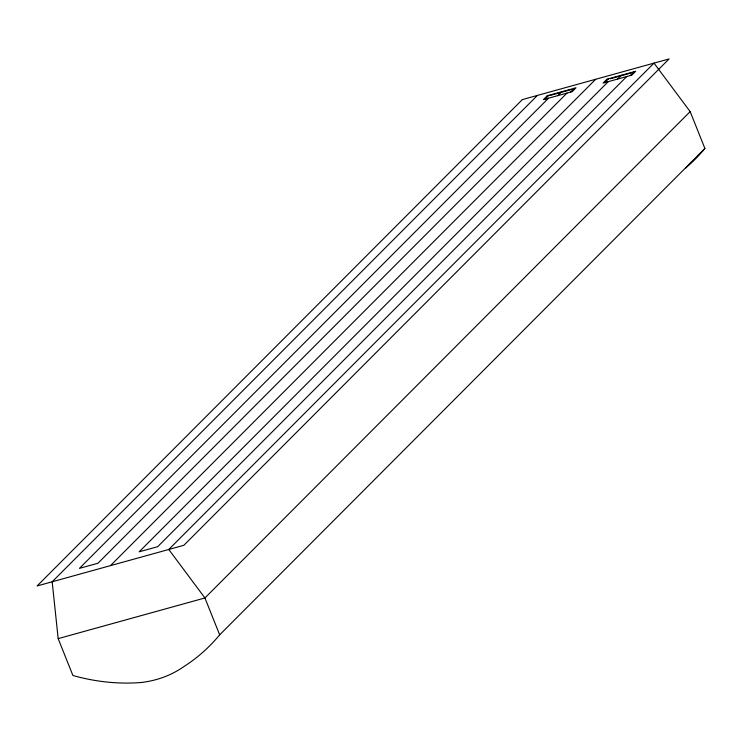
<?xml version="1.0" encoding="UTF-8"?>
<svg xmlns="http://www.w3.org/2000/svg" width="742" height="742" viewBox="0 0 742 742"><rect width="100%" height="100%" fill="white"/><g stroke="black" fill="none" stroke-linecap="round" stroke-linejoin="round"><path stroke-width="1.11" d="M537.412 95.412L52.181 581.784L58.164 638.63L72.911 675.498A202.854 176.55 44.9 0 0 141.203 682.501A114.741 99.864 44.9 0 0 183.997 666.52A202.854 176.55 44.9 0 0 219.669 634.837L704.9 148.474L690.153 111.606L654.008 63.107L168.777 549.479L204.922 597.969L219.669 634.837M544.999 99.178L548.848 95.319M548.514 98.204L79.459 568.353L97.953 563.234L567.009 93.075M557.761 95.644L561.62 91.776M570.533 92.101L574.382 88.242M110.475 565.627L595.705 79.264M604.711 82.631L608.57 78.773M608.236 81.657L139.171 551.816L157.675 546.687L626.73 76.537M617.483 79.097L621.332 75.239M630.246 75.563L634.095 71.696M690.153 111.606L204.922 597.969L58.164 638.63M550.601 95.301L571.349 89.55M610.314 78.754L631.062 73.004M704.9 148.474A202.854 176.55 44.9 0 1 685.738 167.924M522.331 99.595L37.1 585.957L183.858 545.296L669.089 58.933L522.331 99.595M547.253 95.755L543.404 99.623L572.128 91.665L575.977 87.806L547.253 95.755M606.965 79.218L603.116 83.076L631.841 75.118L635.69 71.26L606.965 79.218"/></g></svg>
